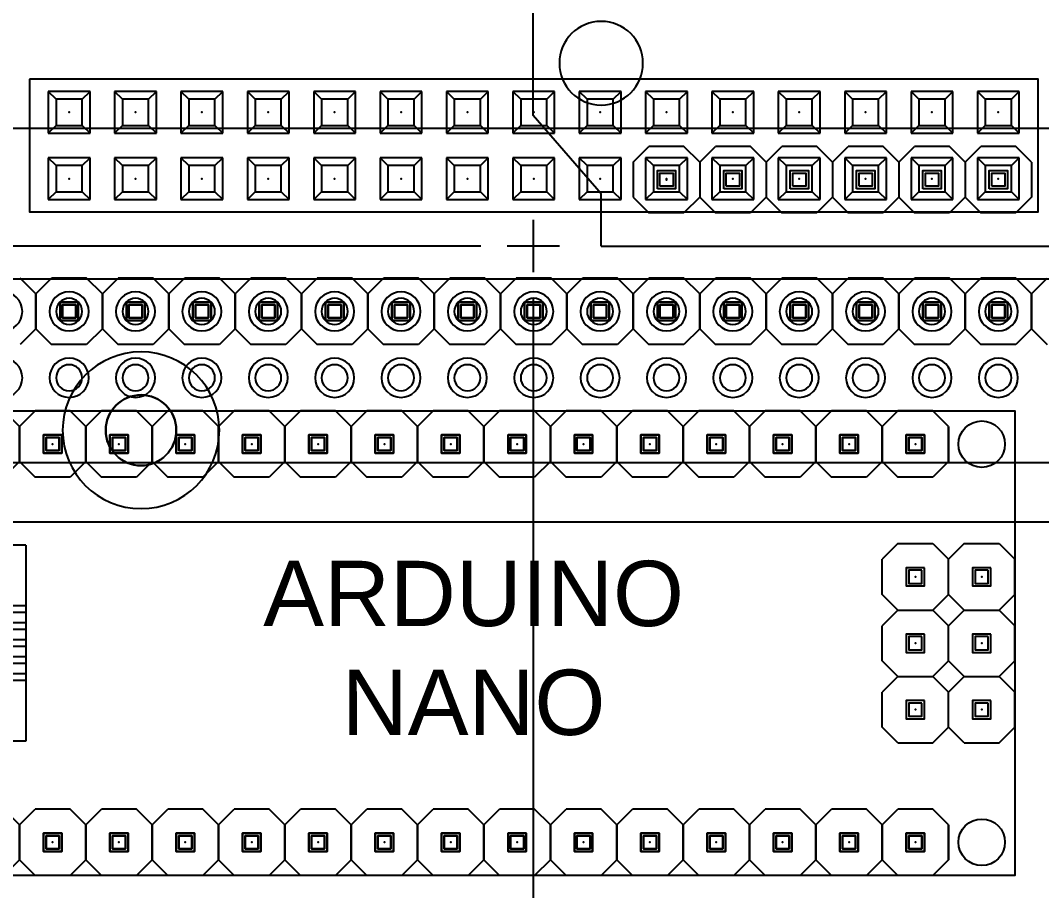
# Model space of a CAD drawing. Header units: millimetres. Extents: x 5 to 220, y 20 to 146.
# Drawn here: x 54.65 to 93.73, y 48.95 to 82.26 of the extents above; entities that cross this region are included whole.
import ezdxf

# ---------------------------------------------------------------- set-up
doc = ezdxf.new("R2010")
doc.units = ezdxf.units.MM
for name, color, linetype in [('holes-arduino-nano', 41, 'Continuous'), ('holes-arduino-uno', 41, 'Continuous'), ('holes-esp32', 41, 'Continuous'), ('holes-nucleo144', 41, 'Continuous'), ('holes-raspi', 41, 'Continuous'), ('mod_arduino-nano', 4, 'Continuous'), ('mod_arduino-uno', 4, 'Continuous'), ('mod_discovery', 4, 'Continuous'), ('mod_esp32', 4, 'Continuous'), ('mod_nucleo144', 4, 'Continuous'), ('mod_raspi', 4, 'Continuous')]:
    doc.layers.add(name, color=color, linetype=linetype)
doc.styles.get("Standard").update_dxf_attribs({"font": 'arial.ttf'})
doc.dimstyles.get("Standard").update_dxf_attribs({"dimtxt": 2, "dimasz": 2, "dimexe": 2, "dimexo": 1, "dimgap": 2, "dimtad": 0, "dimtih": 1, "dimtoh": 1, "dimzin": 0, "dimdsep": 46, "dimtxsty": 'Standard', "dimcen": 5, "dimadec": 0, "dimazin": 0, "dimtfac": 1, "dimtdec": 4, "dimtofl": 0, "dimtmove": 0, "dimatfit": 3, "dimfxl": 1, "dimtolj": 1, "dimtzin": 0, "dimarcsym": 0})

# ---------------------------------------------------------------- blocks, each defined once
blk = doc.blocks.new('HEADER-1x19-TOP')
at = {"linetype": 'Continuous'}
for p, q in [((3.81, 0.67), (3.21, 1.27)), ((3.81, 0.67), (4.41, 1.27)), ((5.75, 1.27), (4.41, 1.27)), ((6.35, 0.67), (5.75, 1.27)), ((6.35, 0.67), (6.95, 1.27)), ((8.29, 1.27), (6.95, 1.27)), ((8.89, 0.67), (8.29, 1.27)), ((8.89, 0.67), (9.49, 1.27)), ((10.83, 1.27), (9.49, 1.27)), ((11.43, 0.67), (10.83, 1.27)), ((11.43, 0.67), (12.03, 1.27)), ((13.37, 1.27), (12.03, 1.27)), ((13.97, 0.67), (13.37, 1.27)), ((13.97, 0.67), (14.57, 1.27)), ((15.91, 1.27), (14.57, 1.27)), ((16.51, 0.67), (15.91, 1.27)), ((16.51, 0.67), (17.11, 1.27)), ((18.45, 1.27), (17.11, 1.27)), ((19.05, 0.67), (18.45, 1.27)), ((19.05, 0.67), (19.65, 1.27)), ((20.99, 1.27), (19.65, 1.27)), ((21.59, 0.67), (20.99, 1.27)), ((21.59, 0.67), (22.19, 1.27)), ((23.53, 1.27), (22.19, 1.27)), ((24.13, 0.67), (23.53, 1.27)), ((24.13, 0.67), (24.73, 1.27)), ((26.07, 1.27), (24.73, 1.27)), ((26.67, 0.67), (26.07, 1.27)), ((26.67, 0.67), (27.27, 1.27)), ((28.61, 1.27), (27.27, 1.27)), ((29.21, 0.67), (28.61, 1.27)), ((29.21, 0.67), (29.81, 1.27)), ((31.15, 1.27), (29.81, 1.27)), ((31.75, 0.67), (31.15, 1.27)), ((31.75, 0.67), (32.35, 1.27)), ((33.69, 1.27), (32.35, 1.27)), ((34.29, 0.67), (33.69, 1.27)), ((34.29, 0.67), (34.89, 1.27)), ((36.23, 1.27), (34.89, 1.27)), ((36.83, 0.67), (36.23, 1.27)), ((36.83, 0.67), (37.43, 1.27)), ((38.77, 1.27), (37.43, 1.27)), ((39.37, 0.67), (38.77, 1.27)), ((39.37, 0.67), (39.97, 1.27)), ((41.31, 1.27), (39.97, 1.27)), ((41.91, 0.67), (41.31, 1.27)), ((41.91, 0.67), (42.51, 1.27)), ((3.81, -0.67), (3.81, 0.67)), ((6.35, -0.67), (6.35, 0.67)), ((8.89, -0.67), (8.89, 0.67)), ((11.43, -0.67), (11.43, 0.67)), ((13.97, -0.67), (13.97, 0.67)), ((16.51, -0.67), (16.51, 0.67)), ((19.05, -0.67), (19.05, 0.67)), ((21.59, -0.67), (21.59, 0.67)), ((24.13, -0.67), (24.13, 0.67)), ((24.13, -0.67), (24.13, 0.67)), ((24.13, -0.67), (24.13, 0.67)), ((26.67, -0.67), (26.67, 0.67)), ((29.21, -0.67), (29.21, 0.67)), ((31.75, -0.67), (31.75, 0.67)), ((34.29, -0.67), (34.29, 0.67)), ((36.83, -0.67), (36.83, 0.67)), ((39.37, -0.67), (39.37, 0.67)), ((41.91, -0.67), (41.91, 0.67)), ((3.81, -0.67), (3.21, -1.27)), ((3.81, -0.67), (4.41, -1.27)), ((6.35, -0.67), (5.75, -1.27)), ((6.35, -0.67), (6.95, -1.27)), ((8.89, -0.67), (8.29, -1.27)), ((8.89, -0.67), (9.49, -1.27)), ((11.43, -0.67), (10.83, -1.27)), ((11.43, -0.67), (12.03, -1.27)), ((13.97, -0.67), (13.37, -1.27)), ((13.97, -0.67), (14.57, -1.27)), ((16.51, -0.67), (15.91, -1.27)), ((16.51, -0.67), (17.11, -1.27)), ((19.05, -0.67), (18.45, -1.27)), ((19.05, -0.67), (19.65, -1.27)), ((21.59, -0.67), (20.99, -1.27)), ((21.59, -0.67), (22.19, -1.27)), ((24.13, -0.67), (23.53, -1.27)), ((24.13, -0.67), (24.73, -1.27)), ((26.67, -0.67), (26.07, -1.27)), ((26.67, -0.67), (27.27, -1.27)), ((29.21, -0.67), (28.61, -1.27)), ((29.21, -0.67), (29.81, -1.27)), ((31.75, -0.67), (31.15, -1.27)), ((31.75, -0.67), (32.35, -1.27)), ((34.29, -0.67), (33.69, -1.27)), ((34.29, -0.67), (34.89, -1.27)), ((36.83, -0.67), (36.23, -1.27)), ((36.83, -0.67), (37.43, -1.27)), ((39.37, -0.67), (38.77, -1.27)), ((39.37, -0.67), (39.97, -1.27)), ((41.91, -0.67), (41.31, -1.27)), ((41.91, -0.67), (42.51, -1.27)), ((5.75, -1.27), (4.41, -1.27)), ((8.29, -1.27), (6.95, -1.27)), ((10.83, -1.27), (9.49, -1.27)), ((13.37, -1.27), (12.03, -1.27)), ((15.91, -1.27), (14.57, -1.27)), ((18.45, -1.27), (17.11, -1.27)), ((20.99, -1.27), (19.65, -1.27)), ((23.53, -1.27), (22.19, -1.27)), ((26.07, -1.27), (24.73, -1.27)), ((28.61, -1.27), (27.27, -1.27)), ((31.15, -1.27), (29.81, -1.27)), ((33.69, -1.27), (32.35, -1.27)), ((36.23, -1.27), (34.89, -1.27)), ((38.77, -1.27), (37.43, -1.27)), ((41.31, -1.27), (39.97, -1.27))]:
    blk.add_line(p, q, dxfattribs=at)
for points in [[(4.73, 0.35), (4.73, -0.35), (5.43, -0.35), (5.43, 0.35)], [(4.83, 0.25), (4.83, -0.25), (5.33, -0.25), (5.33, 0.25)], [(7.27, 0.35), (7.27, -0.35), (7.97, -0.35), (7.97, 0.35)], [(7.37, 0.25), (7.37, -0.25), (7.87, -0.25), (7.87, 0.25)], [(9.81, 0.35), (9.81, -0.35), (10.51, -0.35), (10.51, 0.35)], [(9.91, 0.25), (9.91, -0.25), (10.41, -0.25), (10.41, 0.25)], [(12.35, 0.35), (12.35, -0.35), (13.05, -0.35), (13.05, 0.35)], [(12.45, 0.25), (12.45, -0.25), (12.95, -0.25), (12.95, 0.25)], [(14.89, 0.35), (14.89, -0.35), (15.59, -0.35), (15.59, 0.35)], [(14.99, 0.25), (14.99, -0.25), (15.49, -0.25), (15.49, 0.25)], [(17.43, 0.35), (17.43, -0.35), (18.13, -0.35), (18.13, 0.35)], [(17.53, 0.25), (17.53, -0.25), (18.03, -0.25), (18.03, 0.25)], [(19.97, 0.35), (19.97, -0.35), (20.67, -0.35), (20.67, 0.35)], [(20.07, 0.25), (20.07, -0.25), (20.57, -0.25), (20.57, 0.25)], [(22.51, 0.35), (22.51, -0.35), (23.21, -0.35), (23.21, 0.35)], [(22.61, 0.25), (22.61, -0.25), (23.11, -0.25), (23.11, 0.25)], [(25.05, 0.35), (25.05, -0.35), (25.75, -0.35), (25.75, 0.35)], [(25.15, 0.25), (25.15, -0.25), (25.65, -0.25), (25.65, 0.25)], [(27.59, 0.35), (27.59, -0.35), (28.29, -0.35), (28.29, 0.35)], [(27.69, 0.25), (27.69, -0.25), (28.19, -0.25), (28.19, 0.25)], [(30.13, 0.35), (30.13, -0.35), (30.83, -0.35), (30.83, 0.35)], [(30.23, 0.25), (30.23, -0.25), (30.73, -0.25), (30.73, 0.25)], [(32.67, 0.35), (32.67, -0.35), (33.37, -0.35), (33.37, 0.35)], [(32.77, 0.25), (32.77, -0.25), (33.27, -0.25), (33.27, 0.25)], [(35.21, 0.35), (35.21, -0.35), (35.91, -0.35), (35.91, 0.35)], [(35.31, 0.25), (35.31, -0.25), (35.81, -0.25), (35.81, 0.25)], [(37.75, 0.35), (37.75, -0.35), (38.45, -0.35), (38.45, 0.35)], [(37.85, 0.25), (37.85, -0.25), (38.35, -0.25), (38.35, 0.25)], [(40.29, 0.35), (40.29, -0.35), (40.99, -0.35), (40.99, 0.35)], [(40.39, 0.25), (40.39, -0.25), (40.89, -0.25), (40.89, 0.25)]]:
    blk.add_lwpolyline(points, close=True, dxfattribs=at)
blk = doc.blocks.new('USB-MICRO-TOP')
at = {"linetype": 'Continuous'}
for p, q in [((-3.75, 5.6), (3.75, 5.6)), ((-3.75, 5.6), (-3.75, 0.6)), ((-1.425, 5.6), (-1.425, 4.6)), ((-1.175, 5.6), (-1.175, 4.6)), ((-0.775, 5.6), (-0.775, 4.6)), ((-0.525, 5.6), (-0.525, 4.6)), ((-0.125, 5.6), (-0.125, 4.6)), ((0.125, 5.6), (0.125, 4.6)), ((0.525, 5.6), (0.525, 4.6)), ((0.775, 5.6), (0.775, 4.6)), ((1.175, 5.6), (1.175, 4.6)), ((1.425, 5.6), (1.425, 4.6)), ((3.75, 5.6), (3.75, 0.6)), ((-1.425, 4.6), (-1.175, 4.6)), ((-0.775, 4.6), (-0.525, 4.6)), ((-0.125, 4.6), (0.125, 4.6)), ((0.525, 4.6), (0.775, 4.6)), ((1.175, 4.6), (1.425, 4.6)), ((-4.425, 2.3), (-4.425, 3.2)), ((-4.425, 3.2), (-3.75, 3.2)), ((3.75, 3.2), (4.425, 3.2)), ((4.425, 2.3), (4.425, 3.2)), ((-4.425, 2.3), (-3.75, 2.3)), ((3.75, 2.3), (4.425, 2.3)), ((-3.75, 0.6), (-4.096, 0)), ((-3.75, 0.6), (3.75, 0.6)), ((3.75, 0.6), (4.096, 0)), ((-4.096, 0), (4.096, 0))]:
    blk.add_line(p, q, dxfattribs=at)
blk = doc.blocks.new('ASSY-ESP32-DEVKITC')
blk.add_lwpolyline([(21.685, 1.24), (25.65, 1.24, -0.414214), (26.65, 0.24), (26.65, -45.96, -0.414214), (25.65, -46.96), (-0.25, -46.96, -0.414214), (-1.25, -45.96), (-1.25, 0.24, -0.414214), (-0.25, 1.24), (3.715, 1.24)], format="xyb")
at = {"rotation": 90}
blk.add_blockref('HEADER-1x19-TOP', (0, -45.72), dxfattribs=at)
blk.add_blockref('USB-MICRO-TOP', (12.7, -47.896))
blk = doc.blocks.new('HEADER-1x15-TOP')
at = {"linetype": 'Continuous'}
for p, q in [((-1.27, 0.67), (-0.67, 1.27)), ((0.67, 1.27), (-0.67, 1.27)), ((1.27, 0.67), (0.67, 1.27)), ((1.27, 0.67), (1.87, 1.27)), ((3.21, 1.27), (1.87, 1.27)), ((3.81, 0.67), (3.21, 1.27)), ((3.81, 0.67), (4.41, 1.27)), ((5.75, 1.27), (4.41, 1.27)), ((6.35, 0.67), (5.75, 1.27)), ((6.35, 0.67), (6.95, 1.27)), ((8.29, 1.27), (6.95, 1.27)), ((8.89, 0.67), (8.29, 1.27)), ((8.89, 0.67), (9.49, 1.27)), ((10.83, 1.27), (9.49, 1.27)), ((11.43, 0.67), (10.83, 1.27)), ((11.43, 0.67), (12.03, 1.27)), ((13.37, 1.27), (12.03, 1.27)), ((13.97, 0.67), (13.37, 1.27)), ((13.97, 0.67), (14.57, 1.27)), ((15.91, 1.27), (14.57, 1.27)), ((16.51, 0.67), (15.91, 1.27)), ((16.51, 0.67), (17.11, 1.27)), ((18.45, 1.27), (17.11, 1.27)), ((19.05, 0.67), (18.45, 1.27)), ((19.05, 0.67), (19.65, 1.27)), ((20.99, 1.27), (19.65, 1.27)), ((21.59, 0.67), (20.99, 1.27)), ((21.59, 0.67), (22.19, 1.27)), ((23.53, 1.27), (22.19, 1.27)), ((24.13, 0.67), (23.53, 1.27)), ((24.13, 0.67), (24.73, 1.27)), ((26.07, 1.27), (24.73, 1.27)), ((26.67, 0.67), (26.07, 1.27)), ((26.67, 0.67), (27.27, 1.27)), ((28.61, 1.27), (27.27, 1.27)), ((29.21, 0.67), (28.61, 1.27)), ((29.21, 0.67), (29.81, 1.27)), ((31.15, 1.27), (29.81, 1.27)), ((31.75, 0.67), (31.15, 1.27)), ((31.75, 0.67), (32.35, 1.27)), ((33.69, 1.27), (32.35, 1.27)), ((34.29, 0.67), (33.69, 1.27)), ((34.29, 0.67), (34.89, 1.27)), ((36.23, 1.27), (34.89, 1.27)), ((36.83, 0.67), (36.23, 1.27)), ((-1.27, -0.67), (-1.27, 0.67)), ((1.27, -0.67), (1.27, 0.67)), ((1.27, -0.67), (1.27, 0.67)), ((3.81, -0.67), (3.81, 0.67)), ((6.35, -0.67), (6.35, 0.67)), ((8.89, -0.67), (8.89, 0.67)), ((11.43, -0.67), (11.43, 0.67)), ((13.97, -0.67), (13.97, 0.67)), ((16.51, -0.67), (16.51, 0.67)), ((19.05, -0.67), (19.05, 0.67)), ((21.59, -0.67), (21.59, 0.67)), ((24.13, -0.67), (24.13, 0.67)), ((24.13, -0.67), (24.13, 0.67)), ((24.13, -0.67), (24.13, 0.67)), ((26.67, -0.67), (26.67, 0.67)), ((29.21, -0.67), (29.21, 0.67)), ((31.75, -0.67), (31.75, 0.67)), ((34.29, -0.67), (34.29, 0.67)), ((36.83, -0.67), (36.83, 0.67)), ((-1.27, -0.67), (-0.67, -1.27)), ((1.27, -0.67), (0.67, -1.27)), ((1.27, -0.67), (1.87, -1.27)), ((3.81, -0.67), (3.21, -1.27)), ((3.81, -0.67), (4.41, -1.27)), ((6.35, -0.67), (5.75, -1.27)), ((6.35, -0.67), (6.95, -1.27)), ((8.89, -0.67), (8.29, -1.27)), ((8.89, -0.67), (9.49, -1.27)), ((11.43, -0.67), (10.83, -1.27)), ((11.43, -0.67), (12.03, -1.27)), ((13.97, -0.67), (13.37, -1.27)), ((13.97, -0.67), (14.57, -1.27)), ((16.51, -0.67), (15.91, -1.27)), ((16.51, -0.67), (17.11, -1.27)), ((19.05, -0.67), (18.45, -1.27)), ((19.05, -0.67), (19.65, -1.27)), ((21.59, -0.67), (20.99, -1.27)), ((21.59, -0.67), (22.19, -1.27)), ((24.13, -0.67), (23.53, -1.27)), ((24.13, -0.67), (24.73, -1.27)), ((26.67, -0.67), (26.07, -1.27)), ((26.67, -0.67), (27.27, -1.27)), ((29.21, -0.67), (28.61, -1.27)), ((29.21, -0.67), (29.81, -1.27)), ((31.75, -0.67), (31.15, -1.27)), ((31.75, -0.67), (32.35, -1.27)), ((34.29, -0.67), (33.69, -1.27)), ((34.29, -0.67), (34.89, -1.27)), ((36.83, -0.67), (36.23, -1.27)), ((0.67, -1.27), (-0.67, -1.27)), ((3.21, -1.27), (1.87, -1.27)), ((5.75, -1.27), (4.41, -1.27)), ((8.29, -1.27), (6.95, -1.27)), ((10.83, -1.27), (9.49, -1.27)), ((13.37, -1.27), (12.03, -1.27)), ((15.91, -1.27), (14.57, -1.27)), ((18.45, -1.27), (17.11, -1.27)), ((20.99, -1.27), (19.65, -1.27)), ((23.53, -1.27), (22.19, -1.27)), ((26.07, -1.27), (24.73, -1.27)), ((28.61, -1.27), (27.27, -1.27)), ((31.15, -1.27), (29.81, -1.27)), ((33.69, -1.27), (32.35, -1.27)), ((36.23, -1.27), (34.89, -1.27))]:
    blk.add_line(p, q, dxfattribs=at)
for points in [[(-0.35, 0.35), (-0.35, -0.35), (0.35, -0.35), (0.35, 0.35)], [(-0.25, 0.25), (-0.25, -0.25), (0.25, -0.25), (0.25, 0.25)], [(2.19, 0.35), (2.19, -0.35), (2.89, -0.35), (2.89, 0.35)], [(2.29, 0.25), (2.29, -0.25), (2.79, -0.25), (2.79, 0.25)], [(4.73, 0.35), (4.73, -0.35), (5.43, -0.35), (5.43, 0.35)], [(4.83, 0.25), (4.83, -0.25), (5.33, -0.25), (5.33, 0.25)], [(7.27, 0.35), (7.27, -0.35), (7.97, -0.35), (7.97, 0.35)], [(7.37, 0.25), (7.37, -0.25), (7.87, -0.25), (7.87, 0.25)], [(9.81, 0.35), (9.81, -0.35), (10.51, -0.35), (10.51, 0.35)], [(9.91, 0.25), (9.91, -0.25), (10.41, -0.25), (10.41, 0.25)], [(12.35, 0.35), (12.35, -0.35), (13.05, -0.35), (13.05, 0.35)], [(12.45, 0.25), (12.45, -0.25), (12.95, -0.25), (12.95, 0.25)], [(14.89, 0.35), (14.89, -0.35), (15.59, -0.35), (15.59, 0.35)], [(14.99, 0.25), (14.99, -0.25), (15.49, -0.25), (15.49, 0.25)], [(17.43, 0.35), (17.43, -0.35), (18.13, -0.35), (18.13, 0.35)], [(17.53, 0.25), (17.53, -0.25), (18.03, -0.25), (18.03, 0.25)], [(19.97, 0.35), (19.97, -0.35), (20.67, -0.35), (20.67, 0.35)], [(20.07, 0.25), (20.07, -0.25), (20.57, -0.25), (20.57, 0.25)], [(22.51, 0.35), (22.51, -0.35), (23.21, -0.35), (23.21, 0.35)], [(22.61, 0.25), (22.61, -0.25), (23.11, -0.25), (23.11, 0.25)], [(25.05, 0.35), (25.05, -0.35), (25.75, -0.35), (25.75, 0.35)], [(25.15, 0.25), (25.15, -0.25), (25.65, -0.25), (25.65, 0.25)], [(27.59, 0.35), (27.59, -0.35), (28.29, -0.35), (28.29, 0.35)], [(27.69, 0.25), (27.69, -0.25), (28.19, -0.25), (28.19, 0.25)], [(30.13, 0.35), (30.13, -0.35), (30.83, -0.35), (30.83, 0.35)], [(30.23, 0.25), (30.23, -0.25), (30.73, -0.25), (30.73, 0.25)], [(32.67, 0.35), (32.67, -0.35), (33.37, -0.35), (33.37, 0.35)], [(32.77, 0.25), (32.77, -0.25), (33.27, -0.25), (33.27, 0.25)], [(35.21, 0.35), (35.21, -0.35), (35.91, -0.35), (35.91, 0.35)], [(35.31, 0.25), (35.31, -0.25), (35.81, -0.25), (35.81, 0.25)]]:
    blk.add_lwpolyline(points, close=True, dxfattribs=at)
for p in [(0, 0), (2.54, 0), (5.08, 0), (7.62, 0), (10.16, 0), (12.7, 0), (15.24, 0), (17.78, 0), (20.32, 0), (22.86, 0), (25.4, 0), (27.94, 0), (30.48, 0), (33.02, 0), (35.56, 0)]:
    blk.add_point(p)
blk = doc.blocks.new('HEADER-2x3-TOP')
at = {"linetype": 'Continuous'}
for p, q in [((-1.27, 3.21), (-0.67, 3.81)), ((0.67, 3.81), (-0.67, 3.81)), ((1.27, 3.21), (0.67, 3.81)), ((1.27, 3.21), (1.87, 3.81)), ((3.21, 3.81), (1.87, 3.81)), ((3.81, 3.21), (3.21, 3.81)), ((3.81, 3.21), (4.41, 3.81)), ((5.75, 3.81), (4.41, 3.81)), ((6.35, 3.21), (5.75, 3.81)), ((-1.27, 1.87), (-1.27, 3.21)), ((1.27, 1.87), (1.27, 3.21)), ((1.27, 1.87), (1.27, 3.21)), ((3.81, 1.87), (3.81, 3.21)), ((6.35, 1.87), (6.35, 3.21)), ((-1.27, 1.87), (-0.67, 1.27)), ((1.27, 1.87), (0.67, 1.27)), ((1.27, 1.87), (1.87, 1.27)), ((3.81, 1.87), (3.21, 1.27)), ((3.81, 1.87), (4.41, 1.27)), ((6.35, 1.87), (5.75, 1.27)), ((-1.27, 0.67), (-0.67, 1.27)), ((0.67, 1.27), (-0.67, 1.27)), ((0.67, 1.27), (-0.67, 1.27)), ((1.27, 0.67), (0.67, 1.27)), ((1.27, 0.67), (1.87, 1.27)), ((3.21, 1.27), (1.87, 1.27)), ((3.21, 1.27), (1.87, 1.27)), ((3.81, 0.67), (3.21, 1.27)), ((3.81, 0.67), (4.41, 1.27)), ((5.75, 1.27), (4.41, 1.27)), ((5.75, 1.27), (4.41, 1.27)), ((6.35, 0.67), (5.75, 1.27)), ((-1.27, -0.67), (-1.27, 0.67)), ((1.27, -0.67), (1.27, 0.67)), ((1.27, -0.67), (1.27, 0.67)), ((3.81, -0.67), (3.81, 0.67)), ((6.35, -0.67), (6.35, 0.67)), ((-1.27, -0.67), (-0.67, -1.27)), ((1.27, -0.67), (0.67, -1.27)), ((1.27, -0.67), (1.87, -1.27)), ((3.81, -0.67), (3.21, -1.27)), ((3.81, -0.67), (4.41, -1.27)), ((6.35, -0.67), (5.75, -1.27)), ((0.67, -1.27), (-0.67, -1.27)), ((3.21, -1.27), (1.87, -1.27)), ((5.75, -1.27), (4.41, -1.27))]:
    blk.add_line(p, q, dxfattribs=at)
for points in [[(-0.35, 2.89), (-0.35, 2.19), (0.35, 2.19), (0.35, 2.89)], [(-0.25, 2.79), (-0.25, 2.29), (0.25, 2.29), (0.25, 2.79)], [(2.19, 2.89), (2.19, 2.19), (2.89, 2.19), (2.89, 2.89)], [(2.29, 2.79), (2.29, 2.29), (2.79, 2.29), (2.79, 2.79)], [(4.73, 2.89), (4.73, 2.19), (5.43, 2.19), (5.43, 2.89)], [(4.83, 2.79), (4.83, 2.29), (5.33, 2.29), (5.33, 2.79)], [(-0.35, 0.35), (-0.35, -0.35), (0.35, -0.35), (0.35, 0.35)], [(-0.25, 0.25), (-0.25, -0.25), (0.25, -0.25), (0.25, 0.25)], [(2.19, 0.35), (2.19, -0.35), (2.89, -0.35), (2.89, 0.35)], [(2.29, 0.25), (2.29, -0.25), (2.79, -0.25), (2.79, 0.25)], [(4.73, 0.35), (4.73, -0.35), (5.43, -0.35), (5.43, 0.35)], [(4.83, 0.25), (4.83, -0.25), (5.33, -0.25), (5.33, 0.25)]]:
    blk.add_lwpolyline(points, close=True, dxfattribs=at)
for p in [(0, 2.54), (2.54, 2.54), (5.08, 2.54), (0, 0), (2.54, 0), (5.08, 0)]:
    blk.add_point(p)
blk = doc.blocks.new('ASSY-ARDUINO-NANO')
blk.add_lwpolyline([(-1.27, -39.37), (-1.27, 3.81), (16.51, 3.81), (16.51, -39.37)], close=True)
for centre in [(0, 2.54), (15.24, 2.54)]:
    blk.add_circle(centre, 0.89)
blk.add_blockref('HEADER-2x3-TOP', (5.08, 0))
at = {"rotation": 90}
for p in [(0, -35.56), (15.24, -35.56)]:
    blk.add_blockref('HEADER-1x15-TOP', p, dxfattribs=at)
at = {"insert": (4.466, -16.907), "char_height": 2.5, "width": 15.02363, "attachment_point": 2, "rotation": 90}
blk.add_mtext('{\\pxqc;ARDUINO\\PNANO}', dxfattribs=at)
blk = doc.blocks.new('SOCKET-2x15-TOP')
for p, q in [((-0.8, 0.8), (0.8, 0.8)), ((-0.8, -0.8), (-0.8, 0.8)), ((-0.5, 0.5), (-0.8, 0.8)), ((0.5, 0.5), (0.8, 0.8)), ((0.8, 0.8), (0.8, -0.8)), ((1.74, 0.8), (3.34, 0.8)), ((1.74, -0.8), (1.74, 0.8)), ((2.04, 0.5), (1.74, 0.8)), ((3.04, 0.5), (3.34, 0.8)), ((3.34, 0.8), (3.34, -0.8)), ((4.28, 0.8), (5.88, 0.8)), ((4.28, -0.8), (4.28, 0.8)), ((4.58, 0.5), (4.28, 0.8)), ((5.58, 0.5), (5.88, 0.8)), ((5.88, 0.8), (5.88, -0.8)), ((6.82, 0.8), (8.42, 0.8)), ((6.82, -0.8), (6.82, 0.8)), ((7.12, 0.5), (6.82, 0.8)), ((8.12, 0.5), (8.42, 0.8)), ((8.42, 0.8), (8.42, -0.8)), ((9.36, 0.8), (10.96, 0.8)), ((9.36, -0.8), (9.36, 0.8)), ((9.66, 0.5), (9.36, 0.8)), ((10.66, 0.5), (10.96, 0.8)), ((10.96, 0.8), (10.96, -0.8)), ((11.9, 0.8), (13.5, 0.8)), ((11.9, -0.8), (11.9, 0.8)), ((12.2, 0.5), (11.9, 0.8)), ((13.2, 0.5), (13.5, 0.8)), ((13.5, 0.8), (13.5, -0.8)), ((14.44, 0.8), (16.04, 0.8)), ((14.44, -0.8), (14.44, 0.8)), ((14.74, 0.5), (14.44, 0.8)), ((15.74, 0.5), (16.04, 0.8)), ((16.04, 0.8), (16.04, -0.8)), ((16.98, 0.8), (18.58, 0.8)), ((16.98, -0.8), (16.98, 0.8)), ((17.28, 0.5), (16.98, 0.8)), ((18.28, 0.5), (18.58, 0.8)), ((18.58, 0.8), (18.58, -0.8)), ((19.52, 0.8), (21.12, 0.8)), ((19.52, -0.8), (19.52, 0.8)), ((19.82, 0.5), (19.52, 0.8)), ((20.82, 0.5), (21.12, 0.8)), ((21.12, 0.8), (21.12, -0.8)), ((22.06, 0.8), (23.66, 0.8)), ((22.06, -0.8), (22.06, 0.8)), ((22.36, 0.5), (22.06, 0.8)), ((23.36, 0.5), (23.66, 0.8)), ((23.66, 0.8), (23.66, -0.8)), ((24.6, 0.8), (26.2, 0.8)), ((24.6, -0.8), (24.6, 0.8)), ((24.9, 0.5), (24.6, 0.8)), ((25.9, 0.5), (26.2, 0.8)), ((26.2, 0.8), (26.2, -0.8)), ((27.14, 0.8), (28.74, 0.8)), ((27.14, -0.8), (27.14, 0.8)), ((27.44, 0.5), (27.14, 0.8)), ((28.44, 0.5), (28.74, 0.8)), ((28.74, 0.8), (28.74, -0.8)), ((29.68, 0.8), (31.28, 0.8)), ((29.68, -0.8), (29.68, 0.8)), ((29.98, 0.5), (29.68, 0.8)), ((30.98, 0.5), (31.28, 0.8)), ((31.28, 0.8), (31.28, -0.8)), ((32.22, 0.8), (33.82, 0.8)), ((32.22, -0.8), (32.22, 0.8)), ((32.52, 0.5), (32.22, 0.8)), ((33.52, 0.5), (33.82, 0.8)), ((33.82, 0.8), (33.82, -0.8)), ((34.76, 0.8), (36.36, 0.8)), ((34.76, -0.8), (34.76, 0.8)), ((35.06, 0.5), (34.76, 0.8)), ((36.06, 0.5), (36.36, 0.8)), ((36.36, 0.8), (36.36, -0.8)), ((-0.5, 0.5), (0.5, 0.5)), ((-0.5, -0.5), (-0.5, 0.5)), ((0.5, 0.5), (0.5, -0.5)), ((2.04, 0.5), (3.04, 0.5)), ((2.04, -0.5), (2.04, 0.5)), ((3.04, 0.5), (3.04, -0.5)), ((4.58, 0.5), (5.58, 0.5)), ((4.58, -0.5), (4.58, 0.5)), ((5.58, 0.5), (5.58, -0.5)), ((7.12, 0.5), (8.12, 0.5)), ((7.12, -0.5), (7.12, 0.5)), ((8.12, 0.5), (8.12, -0.5)), ((9.66, 0.5), (10.66, 0.5)), ((9.66, -0.5), (9.66, 0.5)), ((10.66, 0.5), (10.66, -0.5)), ((12.2, 0.5), (13.2, 0.5)), ((12.2, -0.5), (12.2, 0.5)), ((13.2, 0.5), (13.2, -0.5)), ((14.74, 0.5), (15.74, 0.5)), ((14.74, -0.5), (14.74, 0.5)), ((15.74, 0.5), (15.74, -0.5)), ((17.28, 0.5), (18.28, 0.5)), ((17.28, -0.5), (17.28, 0.5)), ((18.28, 0.5), (18.28, -0.5)), ((19.82, 0.5), (20.82, 0.5)), ((19.82, -0.5), (19.82, 0.5)), ((20.82, 0.5), (20.82, -0.5)), ((22.36, 0.5), (23.36, 0.5)), ((22.36, -0.5), (22.36, 0.5)), ((23.36, 0.5), (23.36, -0.5)), ((24.9, 0.5), (25.9, 0.5)), ((24.9, -0.5), (24.9, 0.5)), ((25.9, 0.5), (25.9, -0.5)), ((27.44, 0.5), (28.44, 0.5)), ((27.44, -0.5), (27.44, 0.5)), ((28.44, 0.5), (28.44, -0.5)), ((29.98, 0.5), (30.98, 0.5)), ((29.98, -0.5), (29.98, 0.5)), ((30.98, 0.5), (30.98, -0.5)), ((32.52, 0.5), (33.52, 0.5)), ((32.52, -0.5), (32.52, 0.5)), ((33.52, 0.5), (33.52, -0.5)), ((35.06, 0.5), (36.06, 0.5)), ((35.06, -0.5), (35.06, 0.5)), ((36.06, 0.5), (36.06, -0.5)), ((-0.5, -0.5), (-0.8, -0.8)), ((0.5, -0.5), (-0.5, -0.5)), ((0.5, -0.5), (0.8, -0.8)), ((2.04, -0.5), (1.74, -0.8)), ((3.04, -0.5), (2.04, -0.5)), ((3.04, -0.5), (3.34, -0.8)), ((4.58, -0.5), (4.28, -0.8)), ((5.58, -0.5), (4.58, -0.5)), ((5.58, -0.5), (5.88, -0.8)), ((7.12, -0.5), (6.82, -0.8)), ((8.12, -0.5), (7.12, -0.5)), ((8.12, -0.5), (8.42, -0.8)), ((9.66, -0.5), (9.36, -0.8)), ((10.66, -0.5), (9.66, -0.5)), ((10.66, -0.5), (10.96, -0.8)), ((12.2, -0.5), (11.9, -0.8)), ((13.2, -0.5), (12.2, -0.5)), ((13.2, -0.5), (13.5, -0.8)), ((14.74, -0.5), (14.44, -0.8)), ((15.74, -0.5), (14.74, -0.5)), ((15.74, -0.5), (16.04, -0.8)), ((17.28, -0.5), (16.98, -0.8)), ((18.28, -0.5), (17.28, -0.5)), ((18.28, -0.5), (18.58, -0.8)), ((19.82, -0.5), (19.52, -0.8)), ((20.82, -0.5), (19.82, -0.5)), ((20.82, -0.5), (21.12, -0.8)), ((22.36, -0.5), (22.06, -0.8)), ((23.36, -0.5), (22.36, -0.5)), ((23.36, -0.5), (23.66, -0.8)), ((24.9, -0.5), (24.6, -0.8)), ((25.9, -0.5), (24.9, -0.5)), ((25.9, -0.5), (26.2, -0.8)), ((27.44, -0.5), (27.14, -0.8)), ((28.44, -0.5), (27.44, -0.5)), ((28.44, -0.5), (28.74, -0.8)), ((29.98, -0.5), (29.68, -0.8)), ((30.98, -0.5), (29.98, -0.5)), ((30.98, -0.5), (31.28, -0.8)), ((32.52, -0.5), (32.22, -0.8)), ((33.52, -0.5), (32.52, -0.5)), ((33.52, -0.5), (33.82, -0.8)), ((35.06, -0.5), (34.76, -0.8)), ((36.06, -0.5), (35.06, -0.5)), ((36.06, -0.5), (36.36, -0.8)), ((0.8, -0.8), (-0.8, -0.8)), ((3.34, -0.8), (1.74, -0.8)), ((5.88, -0.8), (4.28, -0.8)), ((8.42, -0.8), (6.82, -0.8)), ((10.96, -0.8), (9.36, -0.8)), ((13.5, -0.8), (11.9, -0.8)), ((16.04, -0.8), (14.44, -0.8)), ((18.58, -0.8), (16.98, -0.8)), ((21.12, -0.8), (19.52, -0.8)), ((23.66, -0.8), (22.06, -0.8)), ((26.2, -0.8), (24.6, -0.8)), ((28.74, -0.8), (27.14, -0.8)), ((31.28, -0.8), (29.68, -0.8)), ((33.82, -0.8), (32.22, -0.8)), ((36.36, -0.8), (34.76, -0.8)), ((-0.8, -1.74), (0.8, -1.74)), ((-0.8, -3.34), (-0.8, -1.74)), ((-0.5, -2.04), (-0.8, -1.74)), ((0.5, -2.04), (0.8, -1.74)), ((0.8, -1.74), (0.8, -3.34)), ((1.74, -1.74), (3.34, -1.74)), ((1.74, -3.34), (1.74, -1.74)), ((2.04, -2.04), (1.74, -1.74)), ((3.04, -2.04), (3.34, -1.74)), ((3.34, -1.74), (3.34, -3.34)), ((4.28, -1.74), (5.88, -1.74)), ((4.28, -3.34), (4.28, -1.74)), ((4.58, -2.04), (4.28, -1.74)), ((5.58, -2.04), (5.88, -1.74)), ((5.88, -1.74), (5.88, -3.34)), ((6.82, -1.74), (8.42, -1.74)), ((6.82, -3.34), (6.82, -1.74)), ((7.12, -2.04), (6.82, -1.74)), ((8.12, -2.04), (8.42, -1.74)), ((8.42, -1.74), (8.42, -3.34)), ((9.36, -1.74), (10.96, -1.74)), ((9.36, -3.34), (9.36, -1.74)), ((9.66, -2.04), (9.36, -1.74)), ((10.66, -2.04), (10.96, -1.74)), ((10.96, -1.74), (10.96, -3.34)), ((11.9, -1.74), (13.5, -1.74)), ((11.9, -3.34), (11.9, -1.74)), ((12.2, -2.04), (11.9, -1.74)), ((13.2, -2.04), (13.5, -1.74)), ((13.5, -1.74), (13.5, -3.34)), ((14.44, -1.74), (16.04, -1.74)), ((14.44, -3.34), (14.44, -1.74)), ((14.74, -2.04), (14.44, -1.74)), ((15.74, -2.04), (16.04, -1.74)), ((16.04, -1.74), (16.04, -3.34)), ((16.98, -1.74), (18.58, -1.74)), ((16.98, -3.34), (16.98, -1.74)), ((17.28, -2.04), (16.98, -1.74)), ((18.28, -2.04), (18.58, -1.74)), ((18.58, -1.74), (18.58, -3.34)), ((19.52, -1.74), (21.12, -1.74)), ((19.52, -3.34), (19.52, -1.74)), ((19.82, -2.04), (19.52, -1.74)), ((20.82, -2.04), (21.12, -1.74)), ((21.12, -1.74), (21.12, -3.34)), ((22.06, -1.74), (23.66, -1.74)), ((22.06, -3.34), (22.06, -1.74)), ((22.36, -2.04), (22.06, -1.74)), ((23.36, -2.04), (23.66, -1.74)), ((23.66, -1.74), (23.66, -3.34)), ((24.6, -1.74), (26.2, -1.74)), ((24.6, -3.34), (24.6, -1.74)), ((24.9, -2.04), (24.6, -1.74)), ((25.9, -2.04), (26.2, -1.74)), ((26.2, -1.74), (26.2, -3.34)), ((27.14, -1.74), (28.74, -1.74)), ((27.14, -3.34), (27.14, -1.74)), ((27.44, -2.04), (27.14, -1.74)), ((28.44, -2.04), (28.74, -1.74)), ((28.74, -1.74), (28.74, -3.34)), ((29.68, -1.74), (31.28, -1.74)), ((29.68, -3.34), (29.68, -1.74)), ((29.98, -2.04), (29.68, -1.74)), ((30.98, -2.04), (31.28, -1.74)), ((31.28, -1.74), (31.28, -3.34)), ((32.22, -1.74), (33.82, -1.74)), ((32.22, -3.34), (32.22, -1.74)), ((32.52, -2.04), (32.22, -1.74)), ((33.52, -2.04), (33.82, -1.74)), ((33.82, -1.74), (33.82, -3.34)), ((34.76, -1.74), (36.36, -1.74)), ((34.76, -3.34), (34.76, -1.74)), ((35.06, -2.04), (34.76, -1.74)), ((36.06, -2.04), (36.36, -1.74)), ((36.36, -1.74), (36.36, -3.34)), ((-0.5, -2.04), (0.5, -2.04)), ((-0.5, -3.04), (-0.5, -2.04)), ((0.5, -2.04), (0.5, -3.04)), ((2.04, -2.04), (3.04, -2.04)), ((2.04, -3.04), (2.04, -2.04)), ((3.04, -2.04), (3.04, -3.04)), ((4.58, -2.04), (5.58, -2.04)), ((4.58, -3.04), (4.58, -2.04)), ((5.58, -2.04), (5.58, -3.04)), ((7.12, -2.04), (8.12, -2.04)), ((7.12, -3.04), (7.12, -2.04)), ((8.12, -2.04), (8.12, -3.04)), ((9.66, -2.04), (10.66, -2.04)), ((9.66, -3.04), (9.66, -2.04)), ((10.66, -2.04), (10.66, -3.04)), ((12.2, -2.04), (13.2, -2.04)), ((12.2, -3.04), (12.2, -2.04)), ((13.2, -2.04), (13.2, -3.04)), ((14.74, -2.04), (15.74, -2.04)), ((14.74, -3.04), (14.74, -2.04)), ((15.74, -2.04), (15.74, -3.04)), ((17.28, -2.04), (18.28, -2.04)), ((17.28, -3.04), (17.28, -2.04)), ((18.28, -2.04), (18.28, -3.04)), ((19.82, -2.04), (20.82, -2.04)), ((19.82, -3.04), (19.82, -2.04)), ((20.82, -2.04), (20.82, -3.04)), ((22.36, -2.04), (23.36, -2.04)), ((22.36, -3.04), (22.36, -2.04)), ((23.36, -2.04), (23.36, -3.04)), ((24.9, -2.04), (25.9, -2.04)), ((24.9, -3.04), (24.9, -2.04)), ((25.9, -2.04), (25.9, -3.04)), ((27.44, -2.04), (28.44, -2.04)), ((27.44, -3.04), (27.44, -2.04)), ((28.44, -2.04), (28.44, -3.04)), ((29.98, -2.04), (30.98, -2.04)), ((29.98, -3.04), (29.98, -2.04)), ((30.98, -2.04), (30.98, -3.04)), ((32.52, -2.04), (33.52, -2.04)), ((32.52, -3.04), (32.52, -2.04)), ((33.52, -2.04), (33.52, -3.04)), ((35.06, -2.04), (36.06, -2.04)), ((35.06, -3.04), (35.06, -2.04)), ((36.06, -2.04), (36.06, -3.04)), ((-0.5, -3.04), (-0.8, -3.34)), ((0.5, -3.04), (-0.5, -3.04)), ((0.5, -3.04), (0.8, -3.34)), ((2.04, -3.04), (1.74, -3.34)), ((3.04, -3.04), (2.04, -3.04)), ((3.04, -3.04), (3.34, -3.34)), ((4.58, -3.04), (4.28, -3.34)), ((5.58, -3.04), (4.58, -3.04)), ((5.58, -3.04), (5.88, -3.34)), ((7.12, -3.04), (6.82, -3.34)), ((8.12, -3.04), (7.12, -3.04)), ((8.12, -3.04), (8.42, -3.34)), ((9.66, -3.04), (9.36, -3.34)), ((10.66, -3.04), (9.66, -3.04)), ((10.66, -3.04), (10.96, -3.34)), ((12.2, -3.04), (11.9, -3.34)), ((13.2, -3.04), (12.2, -3.04)), ((13.2, -3.04), (13.5, -3.34)), ((14.74, -3.04), (14.44, -3.34)), ((15.74, -3.04), (14.74, -3.04)), ((15.74, -3.04), (16.04, -3.34)), ((17.28, -3.04), (16.98, -3.34)), ((18.28, -3.04), (17.28, -3.04)), ((18.28, -3.04), (18.58, -3.34)), ((19.82, -3.04), (19.52, -3.34)), ((20.82, -3.04), (19.82, -3.04)), ((20.82, -3.04), (21.12, -3.34)), ((22.36, -3.04), (22.06, -3.34)), ((23.36, -3.04), (22.36, -3.04)), ((23.36, -3.04), (23.66, -3.34)), ((24.9, -3.04), (24.6, -3.34)), ((25.9, -3.04), (24.9, -3.04)), ((25.9, -3.04), (26.2, -3.34)), ((27.44, -3.04), (27.14, -3.34)), ((28.44, -3.04), (27.44, -3.04)), ((28.44, -3.04), (28.74, -3.34)), ((29.98, -3.04), (29.68, -3.34)), ((30.98, -3.04), (29.98, -3.04)), ((30.98, -3.04), (31.28, -3.34)), ((32.52, -3.04), (32.22, -3.34)), ((33.52, -3.04), (32.52, -3.04)), ((33.52, -3.04), (33.82, -3.34)), ((35.06, -3.04), (34.76, -3.34)), ((36.06, -3.04), (35.06, -3.04)), ((36.06, -3.04), (36.36, -3.34)), ((0.8, -3.34), (-0.8, -3.34)), ((3.34, -3.34), (1.74, -3.34)), ((5.88, -3.34), (4.28, -3.34)), ((8.42, -3.34), (6.82, -3.34)), ((10.96, -3.34), (9.36, -3.34)), ((13.5, -3.34), (11.9, -3.34)), ((16.04, -3.34), (14.44, -3.34)), ((18.58, -3.34), (16.98, -3.34)), ((21.12, -3.34), (19.52, -3.34)), ((23.66, -3.34), (22.06, -3.34)), ((26.2, -3.34), (24.6, -3.34)), ((28.74, -3.34), (27.14, -3.34)), ((31.28, -3.34), (29.68, -3.34)), ((33.82, -3.34), (32.22, -3.34)), ((36.36, -3.34), (34.76, -3.34))]:
    blk.add_line(p, q)
blk.add_lwpolyline([(-1.52, -3.81), (-1.52, 1.27), (37.08, 1.27), (37.08, -3.81)], close=True)
for p in [(0, 0), (0, 0), (0, 0), (0, 0), (0, 0), (0, 0), (0, 0), (0, 0), (2.54, 0), (2.54, 0), (2.54, 0), (2.54, 0), (2.54, 0), (2.54, 0), (2.54, 0), (2.54, 0), (5.08, 0), (5.08, 0), (5.08, 0), (5.08, 0), (5.08, 0), (5.08, 0), (5.08, 0), (5.08, 0), (7.62, 0), (7.62, 0), (7.62, 0), (7.62, 0), (7.62, 0), (7.62, 0), (7.62, 0), (7.62, 0), (10.16, 0), (10.16, 0), (10.16, 0), (10.16, 0), (10.16, 0), (10.16, 0), (10.16, 0), (10.16, 0), (12.7, 0), (12.7, 0), (12.7, 0), (12.7, 0), (12.7, 0), (12.7, 0), (12.7, 0), (12.7, 0), (15.24, 0), (15.24, 0), (15.24, 0), (15.24, 0), (15.24, 0), (15.24, 0), (15.24, 0), (15.24, 0), (17.78, 0), (17.78, 0), (17.78, 0), (17.78, 0), (17.78, 0), (17.78, 0), (17.78, 0), (17.78, 0), (20.32, 0), (20.32, 0), (20.32, 0), (20.32, 0), (20.32, 0), (20.32, 0), (20.32, 0), (20.32, 0), (22.86, 0), (22.86, 0), (22.86, 0), (22.86, 0), (22.86, 0), (22.86, 0), (22.86, 0), (22.86, 0), (25.4, 0), (25.4, 0), (25.4, 0), (25.4, 0), (25.4, 0), (25.4, 0), (25.4, 0), (25.4, 0), (27.94, 0), (27.94, 0), (27.94, 0), (27.94, 0), (27.94, 0), (27.94, 0), (27.94, 0), (27.94, 0), (30.48, 0), (30.48, 0), (30.48, 0), (30.48, 0), (30.48, 0), (30.48, 0), (30.48, 0), (30.48, 0), (33.02, 0), (33.02, 0), (33.02, 0), (33.02, 0), (33.02, 0), (33.02, 0), (33.02, 0), (33.02, 0), (35.56, 0), (35.56, 0), (35.56, 0), (35.56, 0), (35.56, 0), (35.56, 0), (35.56, 0), (35.56, 0), (0, -2.54), (0, -2.54), (0, -2.54), (0, -2.54), (0, -2.54), (0, -2.54), (0, -2.54), (0, -2.54), (0, -2.54), (0, -2.54), (0, -2.54), (0, -2.54), (2.54, -2.54), (2.54, -2.54), (2.54, -2.54), (2.54, -2.54), (2.54, -2.54), (2.54, -2.54), (2.54, -2.54), (2.54, -2.54), (2.54, -2.54), (2.54, -2.54), (2.54, -2.54), (2.54, -2.54), (5.08, -2.54), (5.08, -2.54), (5.08, -2.54), (5.08, -2.54), (5.08, -2.54), (5.08, -2.54), (5.08, -2.54), (5.08, -2.54), (5.08, -2.54), (5.08, -2.54), (5.08, -2.54), (5.08, -2.54), (7.62, -2.54), (7.62, -2.54), (7.62, -2.54), (7.62, -2.54), (7.62, -2.54), (7.62, -2.54), (7.62, -2.54), (7.62, -2.54), (7.62, -2.54), (7.62, -2.54), (7.62, -2.54), (7.62, -2.54), (10.16, -2.54), (10.16, -2.54), (10.16, -2.54), (10.16, -2.54), (10.16, -2.54), (10.16, -2.54), (10.16, -2.54), (10.16, -2.54), (10.16, -2.54), (10.16, -2.54), (10.16, -2.54), (10.16, -2.54), (12.7, -2.54), (12.7, -2.54), (12.7, -2.54), (12.7, -2.54), (12.7, -2.54), (12.7, -2.54), (12.7, -2.54), (12.7, -2.54), (12.7, -2.54), (12.7, -2.54), (12.7, -2.54), (12.7, -2.54), (15.24, -2.54), (15.24, -2.54), (15.24, -2.54), (15.24, -2.54), (15.24, -2.54), (15.24, -2.54), (15.24, -2.54), (15.24, -2.54), (15.24, -2.54), (15.24, -2.54), (15.24, -2.54), (15.24, -2.54), (17.78, -2.54), (17.78, -2.54), (17.78, -2.54), (17.78, -2.54), (17.78, -2.54), (17.78, -2.54), (17.78, -2.54), (17.78, -2.54), (17.78, -2.54), (17.78, -2.54), (17.78, -2.54), (17.78, -2.54), (20.32, -2.54), (20.32, -2.54), (20.32, -2.54), (20.32, -2.54), (20.32, -2.54), (20.32, -2.54), (20.32, -2.54), (20.32, -2.54), (20.32, -2.54), (20.32, -2.54), (20.32, -2.54), (20.32, -2.54), (22.86, -2.54), (22.86, -2.54), (22.86, -2.54), (22.86, -2.54), (22.86, -2.54), (22.86, -2.54), (22.86, -2.54), (22.86, -2.54), (22.86, -2.54), (22.86, -2.54), (22.86, -2.54), (22.86, -2.54), (25.4, -2.54), (25.4, -2.54), (25.4, -2.54), (25.4, -2.54), (25.4, -2.54), (25.4, -2.54), (25.4, -2.54), (25.4, -2.54), (25.4, -2.54), (25.4, -2.54), (25.4, -2.54), (25.4, -2.54), (27.94, -2.54), (27.94, -2.54), (27.94, -2.54), (27.94, -2.54), (27.94, -2.54), (27.94, -2.54), (27.94, -2.54), (27.94, -2.54), (27.94, -2.54), (27.94, -2.54), (27.94, -2.54), (27.94, -2.54), (30.48, -2.54), (30.48, -2.54), (30.48, -2.54), (30.48, -2.54), (30.48, -2.54), (30.48, -2.54), (30.48, -2.54), (30.48, -2.54), (30.48, -2.54), (30.48, -2.54), (30.48, -2.54), (30.48, -2.54), (33.02, -2.54), (33.02, -2.54), (33.02, -2.54), (33.02, -2.54), (33.02, -2.54), (33.02, -2.54), (33.02, -2.54), (33.02, -2.54), (33.02, -2.54), (33.02, -2.54), (33.02, -2.54), (33.02, -2.54), (35.56, -2.54), (35.56, -2.54), (35.56, -2.54), (35.56, -2.54), (35.56, -2.54), (35.56, -2.54), (35.56, -2.54), (35.56, -2.54), (35.56, -2.54), (35.56, -2.54), (35.56, -2.54), (35.56, -2.54)]:
    blk.add_point(p)
blk = doc.blocks.new('HEADER-PADS-2x36')
for centre, radius in [((17.78, 0), 0.75), ((20.32, 0), 0.75), ((20.32, 0), 0.5), ((22.86, 0), 0.75), ((22.86, 0), 0.5), ((25.4, 0), 0.75), ((25.4, 0), 0.5), ((27.94, 0), 0.75), ((27.94, 0), 0.5), ((30.48, 0), 0.75), ((30.48, 0), 0.5), ((33.02, 0), 0.75), ((33.02, 0), 0.5), ((35.56, 0), 0.75), ((35.56, 0), 0.5), ((38.1, 0), 0.75), ((38.1, 0), 0.5), ((40.64, 0), 0.75), ((40.64, 0), 0.5), ((43.18, 0), 0.75), ((43.18, 0), 0.5), ((45.72, 0), 0.75), ((45.72, 0), 0.5), ((48.26, 0), 0.75), ((48.26, 0), 0.5), ((50.8, 0), 0.75), ((50.8, 0), 0.5), ((53.34, 0), 0.75), ((53.34, 0), 0.5), ((55.88, 0), 0.75), ((55.88, 0), 0.5), ((17.78, -2.54), 0.75), ((20.32, -2.54), 0.75), ((22.86, -2.54), 0.75), ((25.4, -2.54), 0.75), ((27.94, -2.54), 0.75), ((30.48, -2.54), 0.75), ((33.02, -2.54), 0.75), ((35.56, -2.54), 0.75), ((38.1, -2.54), 0.75), ((40.64, -2.54), 0.75), ((43.18, -2.54), 0.75), ((45.72, -2.54), 0.75), ((48.26, -2.54), 0.75), ((50.8, -2.54), 0.75), ((53.34, -2.54), 0.75), ((55.88, -2.54), 0.75), ((20.32, -2.54), 0.5), ((22.86, -2.54), 0.5), ((25.4, -2.54), 0.5), ((27.94, -2.54), 0.5), ((30.48, -2.54), 0.5), ((33.02, -2.54), 0.5), ((35.56, -2.54), 0.5), ((38.1, -2.54), 0.5), ((40.64, -2.54), 0.5), ((43.18, -2.54), 0.5), ((45.72, -2.54), 0.5), ((48.26, -2.54), 0.5), ((50.8, -2.54), 0.5), ((53.34, -2.54), 0.5), ((55.88, -2.54), 0.5)]:
    blk.add_circle(centre, radius)
blk = doc.blocks.new('ASSY-NUCLEO144-STM32F429')
blk.add_lwpolyline([(16.4, -59.13), (-91.44, -59.13), (-91.44, 10.87), (16.4, 10.87)])
for name, p in [('HEADER-PADS-2x36', (-78.74, 7.62)), ('SOCKET-2x15-TOP', (-58.42, 0))]:
    blk.add_blockref(name, p)
blk = doc.blocks.new('HEADER-1x6-TOP')
at = {"linetype": 'Continuous'}
for p, q in [((-1.27, 0.67), (-0.67, 1.27)), ((0.67, 1.27), (-0.67, 1.27)), ((1.27, 0.67), (0.67, 1.27)), ((1.27, 0.67), (1.87, 1.27)), ((3.21, 1.27), (1.87, 1.27)), ((3.81, 0.67), (3.21, 1.27)), ((3.81, 0.67), (4.41, 1.27)), ((5.75, 1.27), (4.41, 1.27)), ((6.35, 0.67), (5.75, 1.27)), ((6.35, 0.67), (6.95, 1.27)), ((8.29, 1.27), (6.95, 1.27)), ((8.89, 0.67), (8.29, 1.27)), ((8.89, 0.67), (9.49, 1.27)), ((10.83, 1.27), (9.49, 1.27)), ((11.43, 0.67), (10.83, 1.27)), ((11.43, 0.67), (12.03, 1.27)), ((13.37, 1.27), (12.03, 1.27)), ((13.97, 0.67), (13.37, 1.27)), ((-1.27, -0.67), (-1.27, 0.67)), ((1.27, -0.67), (1.27, 0.67)), ((1.27, -0.67), (1.27, 0.67)), ((3.81, -0.67), (3.81, 0.67)), ((6.35, -0.67), (6.35, 0.67)), ((8.89, -0.67), (8.89, 0.67)), ((11.43, -0.67), (11.43, 0.67)), ((13.97, -0.67), (13.97, 0.67)), ((-1.27, -0.67), (-0.67, -1.27)), ((1.27, -0.67), (0.67, -1.27)), ((1.27, -0.67), (1.87, -1.27)), ((3.81, -0.67), (3.21, -1.27)), ((3.81, -0.67), (4.41, -1.27)), ((6.35, -0.67), (5.75, -1.27)), ((6.35, -0.67), (6.95, -1.27)), ((8.89, -0.67), (8.29, -1.27)), ((8.89, -0.67), (9.49, -1.27)), ((11.43, -0.67), (10.83, -1.27)), ((11.43, -0.67), (12.03, -1.27)), ((13.97, -0.67), (13.37, -1.27)), ((0.67, -1.27), (-0.67, -1.27)), ((3.21, -1.27), (1.87, -1.27)), ((5.75, -1.27), (4.41, -1.27)), ((8.29, -1.27), (6.95, -1.27)), ((10.83, -1.27), (9.49, -1.27)), ((13.37, -1.27), (12.03, -1.27))]:
    blk.add_line(p, q, dxfattribs=at)
for points in [[(-0.35, 0.35), (-0.35, -0.35), (0.35, -0.35), (0.35, 0.35)], [(-0.25, 0.25), (-0.25, -0.25), (0.25, -0.25), (0.25, 0.25)], [(2.19, 0.35), (2.19, -0.35), (2.89, -0.35), (2.89, 0.35)], [(2.29, 0.25), (2.29, -0.25), (2.79, -0.25), (2.79, 0.25)], [(4.73, 0.35), (4.73, -0.35), (5.43, -0.35), (5.43, 0.35)], [(4.83, 0.25), (4.83, -0.25), (5.33, -0.25), (5.33, 0.25)], [(7.27, 0.35), (7.27, -0.35), (7.97, -0.35), (7.97, 0.35)], [(7.37, 0.25), (7.37, -0.25), (7.87, -0.25), (7.87, 0.25)], [(9.81, 0.35), (9.81, -0.35), (10.51, -0.35), (10.51, 0.35)], [(9.91, 0.25), (9.91, -0.25), (10.41, -0.25), (10.41, 0.25)], [(12.35, 0.35), (12.35, -0.35), (13.05, -0.35), (13.05, 0.35)], [(12.45, 0.25), (12.45, -0.25), (12.95, -0.25), (12.95, 0.25)]]:
    blk.add_lwpolyline(points, close=True, dxfattribs=at)
blk.add_point((0, 0))
blk.add_point((0, 0))
blk = doc.blocks.new('ASSY-ARDUINO-UNO')
for p, q in [((5.1, -45.84), (5.1, -13.84)), ((2.5, -48.84), (5.1, -45.84)), ((2.5, -50.84), (2.5, -48.84)), ((2.5, -50.84), (-63.5, -50.84))]:
    blk.add_line(p, q)
blk.add_circle((2.5, -43.84), 1.6)
at = {"rotation": 180}
blk.add_blockref('HEADER-1x6-TOP', (0, -48.3), dxfattribs=at)
blk = doc.blocks.new('ASSY-RASPBERRY-PI')
blk.add_lwpolyline([(76.615, -51.07, -0.38517), (73.63, -53.77), (-5.37, -53.77, -0.414214), (-8.37, -50.77), (-8.37, -0.77, -0.414214), (-5.37, 2.23), (73.63, 2.23, -0.389983), (76.62, -0.52, -0.020861)], format="xyb")
for radius in [3, 1.35]:
    blk.add_circle((53.13, -50.27), radius)
blk = doc.blocks.new('ASSY-DISCOVERY-STM32F407')
blk.add_lwpolyline([(-2.2, -59.67), (-2.2, 6.33), (94.8, 6.33), (94.8, -59.67)], close=True)
blk = doc.blocks.new('HOLES-NUCLEO144')
at = {"xscale": -1}
blk.add_blockref('SOCKET-2x15-TOP', (72.47, 0), dxfattribs=at)
blk = doc.blocks.new('HOLES-RASPBERRY-PIES')
blk.add_circle((0, -49), 1.35)
blk = doc.blocks.new('HOLES-ARDUINO-NANO')
for centre in [(40.64, 0), (40.64, -15.24)]:
    blk.add_circle(centre, 0.89)
at = {"xscale": -1, "rotation": 179.9999999999999}
for p in [(2.54, 0), (2.54, -15.24)]:
    blk.add_blockref('HEADER-1x15-TOP', p, dxfattribs=at)
blk = doc.blocks.new('HOLES-ESP32')
at = {"xscale": -1, "rotation": 180.0000000000001}
blk.add_blockref('HEADER-1x19-TOP', (-45.72, 0), dxfattribs=at)
blk = doc.blocks.new('*D148')
at = {"layer": 'Defpoints', "color": 0}
for p in [(74.275, 72.62), (49.53, 36.195), (74.275, 27.853)]:
    blk.add_point(p, dxfattribs=at)
at = {"layer": 'holes-arduino-uno', "color": 0, "lineweight": -2}
for p, q in [((74.275, 71.62), (74.275, 25.853)), ((49.53, 35.195), (49.53, 25.853)), ((47.53, 27.853), (45.53, 27.853)), ((76.275, 27.853), (78.275, 27.853))]:
    blk.add_line(p, q, dxfattribs=at)
at = {"layer": 'holes-arduino-uno', "color": 0}
for points in [[(47.53, 27.52), (47.53, 28.186), (49.53, 27.853)], [(76.275, 28.186), (76.275, 27.52), (74.275, 27.853)]]:
    blk.add_solid(points, dxfattribs=at)
at = {"layer": 'holes-arduino-uno', "color": 0, "insert": (61.903, 27.853), "char_height": 2, "attachment_point": 5}
blk.add_mtext('\\A1;24.75 [0.974]', dxfattribs=at)
blk = doc.blocks.new('*D149')
at = {"layer": 'Defpoints', "color": 0}
for p in [(32.401, 73.62), (73.275, 73.62), (49.53, 36.195)]:
    blk.add_point(p, dxfattribs=at)
at = {"layer": 'holes-arduino-uno', "color": 0, "lineweight": -2}
for p, q in [((72.275, 73.62), (30.401, 73.62)), ((32.401, 71.62), (32.401, 58.189)), ((32.401, 38.195), (32.401, 51.626)), ((48.53, 36.195), (30.401, 36.195))]:
    blk.add_line(p, q, dxfattribs=at)
at = {"layer": 'holes-arduino-uno', "color": 0}
for points in [[(32.734, 71.62), (32.067, 71.62), (32.401, 73.62)], [(32.067, 38.195), (32.734, 38.195), (32.401, 36.195)]]:
    blk.add_solid(points, dxfattribs=at)
at = {"layer": 'holes-arduino-uno', "color": 0, "insert": (32.401, 54.907), "char_height": 2, "attachment_point": 5}
blk.add_mtext('\\A1;37.43 [1.473]', dxfattribs=at)

msp = doc.modelspace()

# ---------------------------------------------------------------- linework, layer by layer
at = {"layer": 'holes-arduino-uno'}
for p, q in [((74.275, 74.62), (74.275, 72.62)), ((75.275, 73.62), (73.275, 73.62))]:
    msp.add_line(p, q, dxfattribs=at)

# ---------------------------------------------------------------- block references
at = {"layer": 'holes-arduino-nano'}
msp.add_blockref('HOLES-ARDUINO-NANO', (50.8, 66.04), dxfattribs=at)
at = {"layer": 'holes-esp32'}
msp.add_blockref('HOLES-ESP32', (97.155, 71.12), dxfattribs=at)
at = {"layer": 'holes-nucleo144', "rotation": 180}
msp.add_blockref('HOLES-NUCLEO144', (128.985, 76.2), dxfattribs=at)
at = {"layer": 'holes-raspi'}
msp.add_blockref('HOLES-RASPBERRY-PIES', (59.265, 115.57), dxfattribs=at)
at = {"layer": 'mod_arduino-nano', "rotation": 270}
msp.add_blockref('ASSY-ARDUINO-NANO', (88.9, 66.04), dxfattribs=at)
at = {"layer": 'mod_arduino-uno', "xscale": -1}
msp.add_blockref('ASSY-ARDUINO-UNO', (79.375, 124.46), dxfattribs=at)
at = {"layer": 'mod_discovery', "rotation": 360}
msp.add_blockref('ASSY-DISCOVERY-STM32F407', (51.435, 137.795), dxfattribs=at)
at = {"layer": 'mod_esp32', "rotation": 270}
msp.add_blockref('ASSY-ESP32-DEVKITC', (97.155, 71.12), dxfattribs=at)
at = {"layer": 'mod_nucleo144', "xscale": -1, "rotation": 180}
msp.add_blockref('ASSY-NUCLEO144-STM32F429', (114.935, 76.2), dxfattribs=at)
at = {"layer": 'mod_raspi', "xscale": -1, "rotation": 359.9999999999999}
msp.add_blockref('ASSY-RASPBERRY-PI', (112.395, 116.84), dxfattribs=at)

# ---------------------------------------------------------------- dimensions: what is measured, and where the dimension line sits
at = {"layer": 'holes-arduino-uno'}
dim = msp.add_linear_dim(base=(32.400537965, 73.62), p1=(49.53, 36.195), p2=(73.275, 73.62), angle=90, dimstyle='Standard', dxfattribs=at)
dim.commit()
dim.dimension.update_dxf_attribs({"geometry": '*D149', "text_midpoint": (32.400537965, 54.9075)})
dim = msp.add_linear_dim(base=(74.275, 27.852916749), p1=(49.53, 36.195), p2=(74.275, 72.62), dimstyle='Standard', dxfattribs=at)
dim.commit()
dim.dimension.update_dxf_attribs({"geometry": '*D148', "text_midpoint": (61.9025, 27.852916749)})

doc.saveas('drawing.dxf')
